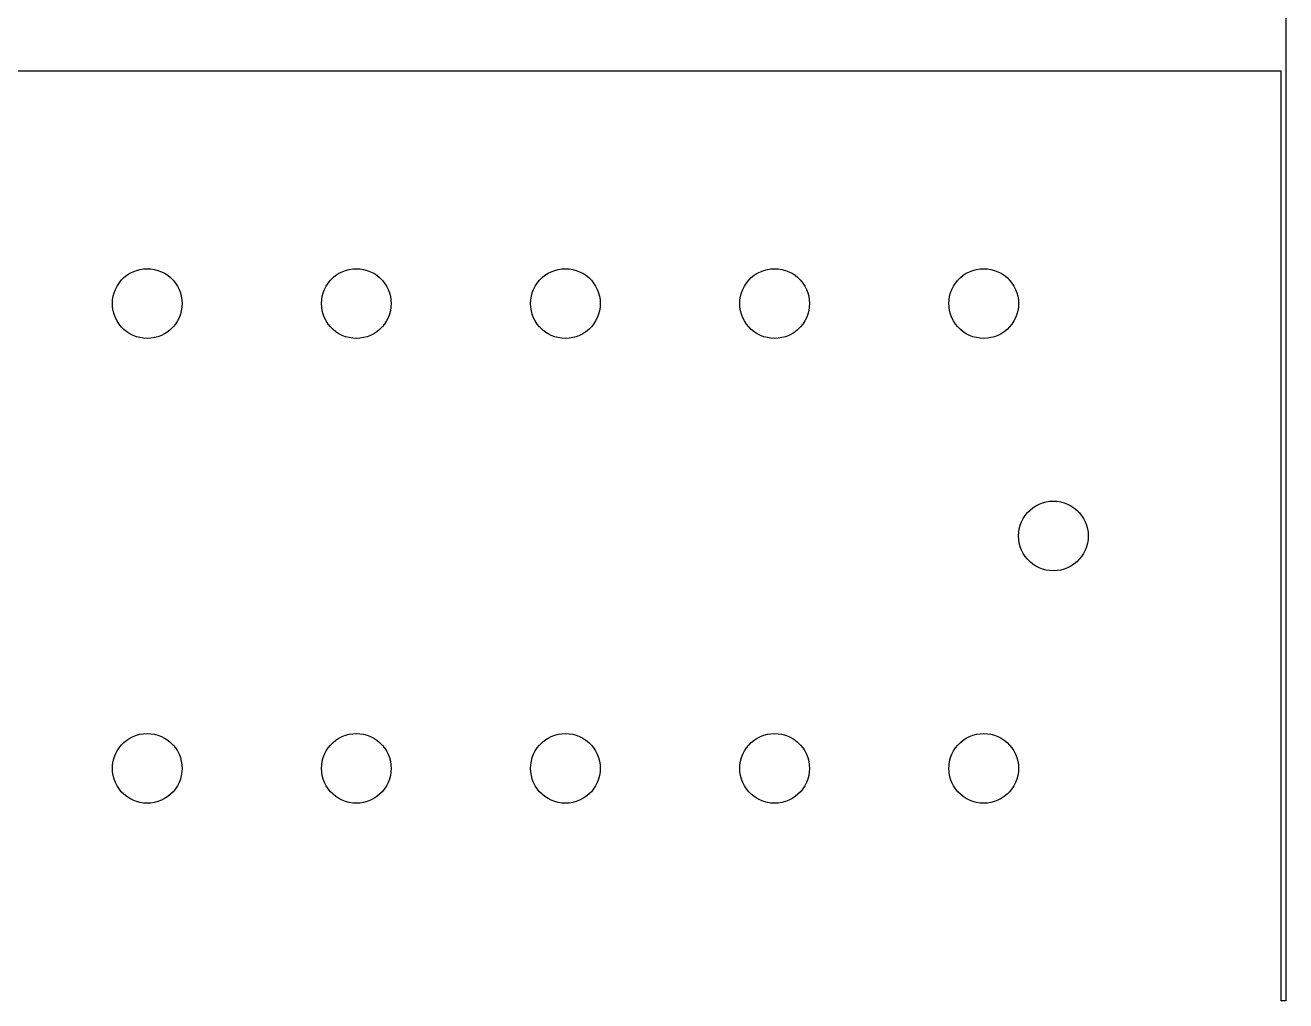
# Model space of a CAD drawing. Header units: metres. Extents: x -90 to 756, y -90 to 295.
# Drawn here: x -47.12 to -20, y 225 to 245.99 of the extents above; entities that cross this region are included whole.
import ezdxf

# ---------------------------------------------------------------- set-up
doc = ezdxf.new("R2010")
doc.units = ezdxf.units.M

msp = doc.modelspace()

# ---------------------------------------------------------------- linework, layer by layer
for p, q in [((-20, 295), (-20, 225)), ((-20.1, 245), (-90, 245)), ((-20.1, 225), (-20.1, 245)), ((-45.0019, 240.557), (-44.9408, 240.607)), ((-44.9408, 240.607), (-44.875, 240.65)), ((-44.875, 240.65), (-44.8051, 240.685)), ((-44.8051, 240.685), (-44.7318, 240.713)), ((-44.7318, 240.713), (-44.6559, 240.734)), ((-44.6559, 240.734), (-44.5784, 240.746)), ((-44.5784, 240.746), (-44.5, 240.75)), ((-44.5, 240.75), (-44.4216, 240.746)), ((-44.4216, 240.746), (-44.3441, 240.734)), ((-44.3441, 240.734), (-44.2682, 240.713)), ((-44.2682, 240.713), (-44.195, 240.685)), ((-44.195, 240.685), (-44.125, 240.65)), ((-44.125, 240.65), (-44.0592, 240.607)), ((-44.0592, 240.607), (-43.9982, 240.557)), ((-40.5019, 240.557), (-40.4408, 240.607)), ((-40.4408, 240.607), (-40.375, 240.65)), ((-40.375, 240.65), (-40.3051, 240.685)), ((-40.3051, 240.685), (-40.2318, 240.713)), ((-40.2318, 240.713), (-40.1559, 240.734)), ((-40.1559, 240.734), (-40.0784, 240.746)), ((-40.0784, 240.746), (-40, 240.75)), ((-40, 240.75), (-39.9216, 240.746)), ((-39.9216, 240.746), (-39.8441, 240.734)), ((-39.8441, 240.734), (-39.7682, 240.713)), ((-39.7682, 240.713), (-39.695, 240.685)), ((-39.695, 240.685), (-39.625, 240.65)), ((-39.625, 240.65), (-39.5592, 240.607)), ((-39.5592, 240.607), (-39.4982, 240.557)), ((-36.0019, 240.557), (-35.9408, 240.607)), ((-35.9408, 240.607), (-35.875, 240.65)), ((-35.875, 240.65), (-35.8051, 240.685)), ((-35.8051, 240.685), (-35.7318, 240.713)), ((-35.7318, 240.713), (-35.6559, 240.734)), ((-35.6559, 240.734), (-35.5784, 240.746)), ((-35.5784, 240.746), (-35.5, 240.75)), ((-35.5, 240.75), (-35.4216, 240.746)), ((-35.4216, 240.746), (-35.3441, 240.734)), ((-35.3441, 240.734), (-35.2682, 240.713)), ((-35.2682, 240.713), (-35.195, 240.685)), ((-35.195, 240.685), (-35.125, 240.65)), ((-35.125, 240.65), (-35.0592, 240.607)), ((-35.0592, 240.607), (-34.9982, 240.557)), ((-31.5019, 240.557), (-31.4408, 240.607)), ((-31.4408, 240.607), (-31.375, 240.65)), ((-31.375, 240.65), (-31.3051, 240.685)), ((-31.3051, 240.685), (-31.2318, 240.713)), ((-31.2318, 240.713), (-31.1559, 240.734)), ((-31.1559, 240.734), (-31.0784, 240.746)), ((-31.0784, 240.746), (-31, 240.75)), ((-31, 240.75), (-30.9216, 240.746)), ((-30.9216, 240.746), (-30.8441, 240.734)), ((-30.8441, 240.734), (-30.7682, 240.713)), ((-30.7682, 240.713), (-30.695, 240.685)), ((-30.695, 240.685), (-30.625, 240.65)), ((-30.625, 240.65), (-30.5592, 240.607)), ((-30.5592, 240.607), (-30.4982, 240.557)), ((-27.0019, 240.557), (-26.9408, 240.607)), ((-26.9408, 240.607), (-26.875, 240.65)), ((-26.875, 240.65), (-26.8051, 240.685)), ((-26.8051, 240.685), (-26.7318, 240.713)), ((-26.7318, 240.713), (-26.6559, 240.734)), ((-26.6559, 240.734), (-26.5784, 240.746)), ((-26.5784, 240.746), (-26.5, 240.75)), ((-26.5, 240.75), (-26.4216, 240.746)), ((-26.4216, 240.746), (-26.3441, 240.734)), ((-26.3441, 240.734), (-26.2682, 240.713)), ((-26.2682, 240.713), (-26.195, 240.685)), ((-26.195, 240.685), (-26.125, 240.65)), ((-26.125, 240.65), (-26.0592, 240.607)), ((-26.0592, 240.607), (-25.9982, 240.557)), ((-45.1852, 240.305), (-45.1495, 240.375)), ((-45.1495, 240.375), (-45.1068, 240.441)), ((-45.1068, 240.441), (-45.0574, 240.502)), ((-45.0574, 240.502), (-45.0019, 240.557)), ((-43.9982, 240.557), (-43.9426, 240.502)), ((-43.9426, 240.502), (-43.8932, 240.441)), ((-43.8932, 240.441), (-43.8505, 240.375)), ((-43.8505, 240.375), (-43.8148, 240.305)), ((-40.6852, 240.305), (-40.6495, 240.375)), ((-40.6495, 240.375), (-40.6068, 240.441)), ((-40.6068, 240.441), (-40.5574, 240.502)), ((-40.5574, 240.502), (-40.5019, 240.557)), ((-39.4982, 240.557), (-39.4426, 240.502)), ((-39.4426, 240.502), (-39.3932, 240.441)), ((-39.3932, 240.441), (-39.3505, 240.375)), ((-39.3505, 240.375), (-39.3148, 240.305)), ((-36.1852, 240.305), (-36.1495, 240.375)), ((-36.1495, 240.375), (-36.1068, 240.441)), ((-36.1068, 240.441), (-36.0574, 240.502)), ((-36.0574, 240.502), (-36.0019, 240.557)), ((-34.9982, 240.557), (-34.9426, 240.502)), ((-34.9426, 240.502), (-34.8932, 240.441)), ((-34.8932, 240.441), (-34.8505, 240.375)), ((-34.8505, 240.375), (-34.8148, 240.305)), ((-31.6852, 240.305), (-31.6495, 240.375)), ((-31.6495, 240.375), (-31.6068, 240.441)), ((-31.6068, 240.441), (-31.5574, 240.502)), ((-31.5574, 240.502), (-31.5019, 240.557)), ((-30.4982, 240.557), (-30.4426, 240.502)), ((-30.4426, 240.502), (-30.3932, 240.441)), ((-30.3932, 240.441), (-30.3505, 240.375)), ((-30.3505, 240.375), (-30.3148, 240.305)), ((-27.1852, 240.305), (-27.1495, 240.375)), ((-27.1495, 240.375), (-27.1068, 240.441)), ((-27.1068, 240.441), (-27.0574, 240.502)), ((-27.0574, 240.502), (-27.0019, 240.557)), ((-25.9982, 240.557), (-25.9426, 240.502)), ((-25.9426, 240.502), (-25.8932, 240.441)), ((-25.8932, 240.441), (-25.8505, 240.375)), ((-25.8505, 240.375), (-25.8148, 240.305)), ((-45.25, 240), (-45.2459, 240.078)), ((-45.2459, 240.078), (-45.2336, 240.156)), ((-45.2336, 240.156), (-45.2133, 240.232)), ((-45.2133, 240.232), (-45.1852, 240.305)), ((-43.8148, 240.305), (-43.7867, 240.232)), ((-43.7867, 240.232), (-43.7664, 240.156)), ((-43.7664, 240.156), (-43.7541, 240.078)), ((-43.7541, 240.078), (-43.75, 240)), ((-40.75, 240), (-40.7459, 240.078)), ((-40.7459, 240.078), (-40.7336, 240.156)), ((-40.7336, 240.156), (-40.7133, 240.232)), ((-40.7133, 240.232), (-40.6852, 240.305)), ((-39.3148, 240.305), (-39.2867, 240.232)), ((-39.2867, 240.232), (-39.2664, 240.156)), ((-39.2664, 240.156), (-39.2541, 240.078)), ((-39.2541, 240.078), (-39.25, 240)), ((-36.25, 240), (-36.2459, 240.078)), ((-36.2459, 240.078), (-36.2336, 240.156)), ((-36.2336, 240.156), (-36.2133, 240.232)), ((-36.2133, 240.232), (-36.1852, 240.305)), ((-34.8148, 240.305), (-34.7867, 240.232)), ((-34.7867, 240.232), (-34.7664, 240.156)), ((-34.7664, 240.156), (-34.7541, 240.078)), ((-34.7541, 240.078), (-34.75, 240)), ((-31.75, 240), (-31.7459, 240.078)), ((-31.7459, 240.078), (-31.7336, 240.156)), ((-31.7336, 240.156), (-31.7133, 240.232)), ((-31.7133, 240.232), (-31.6852, 240.305)), ((-30.3148, 240.305), (-30.2867, 240.232)), ((-30.2867, 240.232), (-30.2664, 240.156)), ((-30.2664, 240.156), (-30.2541, 240.078)), ((-30.2541, 240.078), (-30.25, 240)), ((-27.25, 240), (-27.2459, 240.078)), ((-27.2459, 240.078), (-27.2336, 240.156)), ((-27.2336, 240.156), (-27.2133, 240.232)), ((-27.2133, 240.232), (-27.1852, 240.305)), ((-25.8148, 240.305), (-25.7867, 240.232)), ((-25.7867, 240.232), (-25.7664, 240.156)), ((-25.7664, 240.156), (-25.7541, 240.078)), ((-25.7541, 240.078), (-25.75, 240)), ((-45.2459, 239.922), (-45.25, 240)), ((-45.2336, 239.844), (-45.2459, 239.922)), ((-45.2133, 239.768), (-45.2336, 239.844)), ((-43.7664, 239.844), (-43.7867, 239.768)), ((-43.7541, 239.922), (-43.7664, 239.844)), ((-43.75, 240), (-43.7541, 239.922)), ((-40.7459, 239.922), (-40.75, 240)), ((-40.7336, 239.844), (-40.7459, 239.922)), ((-40.7133, 239.768), (-40.7336, 239.844)), ((-39.2664, 239.844), (-39.2867, 239.768)), ((-39.2541, 239.922), (-39.2664, 239.844)), ((-39.25, 240), (-39.2541, 239.922)), ((-36.2459, 239.922), (-36.25, 240)), ((-36.2336, 239.844), (-36.2459, 239.922)), ((-36.2133, 239.768), (-36.2336, 239.844)), ((-34.7664, 239.844), (-34.7867, 239.768)), ((-34.7541, 239.922), (-34.7664, 239.844)), ((-34.75, 240), (-34.7541, 239.922)), ((-31.7459, 239.922), (-31.75, 240)), ((-31.7336, 239.844), (-31.7459, 239.922)), ((-31.7133, 239.768), (-31.7336, 239.844)), ((-30.2664, 239.844), (-30.2867, 239.768)), ((-30.2541, 239.922), (-30.2664, 239.844)), ((-30.25, 240), (-30.2541, 239.922)), ((-27.2459, 239.922), (-27.25, 240)), ((-27.2336, 239.844), (-27.2459, 239.922)), ((-27.2133, 239.768), (-27.2336, 239.844)), ((-25.7664, 239.844), (-25.7867, 239.768)), ((-25.7541, 239.922), (-25.7664, 239.844)), ((-25.75, 240), (-25.7541, 239.922)), ((-45.1852, 239.695), (-45.2133, 239.768)), ((-45.1495, 239.625), (-45.1852, 239.695)), ((-45.1068, 239.559), (-45.1495, 239.625)), ((-45.0574, 239.498), (-45.1068, 239.559)), ((-43.8932, 239.559), (-43.9426, 239.498)), ((-43.8505, 239.625), (-43.8932, 239.559)), ((-43.8148, 239.695), (-43.8505, 239.625)), ((-43.7867, 239.768), (-43.8148, 239.695)), ((-40.6852, 239.695), (-40.7133, 239.768)), ((-40.6495, 239.625), (-40.6852, 239.695)), ((-40.6068, 239.559), (-40.6495, 239.625)), ((-40.5574, 239.498), (-40.6068, 239.559)), ((-39.3932, 239.559), (-39.4426, 239.498)), ((-39.3505, 239.625), (-39.3932, 239.559)), ((-39.3148, 239.695), (-39.3505, 239.625)), ((-39.2867, 239.768), (-39.3148, 239.695)), ((-36.1852, 239.695), (-36.2133, 239.768)), ((-36.1495, 239.625), (-36.1852, 239.695)), ((-36.1068, 239.559), (-36.1495, 239.625)), ((-36.0574, 239.498), (-36.1068, 239.559)), ((-34.8932, 239.559), (-34.9426, 239.498)), ((-34.8505, 239.625), (-34.8932, 239.559)), ((-34.8148, 239.695), (-34.8505, 239.625)), ((-34.7867, 239.768), (-34.8148, 239.695)), ((-31.6852, 239.695), (-31.7133, 239.768)), ((-31.6495, 239.625), (-31.6852, 239.695)), ((-31.6068, 239.559), (-31.6495, 239.625)), ((-31.5574, 239.498), (-31.6068, 239.559)), ((-30.3932, 239.559), (-30.4426, 239.498)), ((-30.3505, 239.625), (-30.3932, 239.559)), ((-30.3148, 239.695), (-30.3505, 239.625)), ((-30.2867, 239.768), (-30.3148, 239.695)), ((-27.1852, 239.695), (-27.2133, 239.768)), ((-27.1495, 239.625), (-27.1852, 239.695)), ((-27.1068, 239.559), (-27.1495, 239.625)), ((-27.0574, 239.498), (-27.1068, 239.559)), ((-25.8932, 239.559), (-25.9426, 239.498)), ((-25.8505, 239.625), (-25.8932, 239.559)), ((-25.8148, 239.695), (-25.8505, 239.625)), ((-25.7867, 239.768), (-25.8148, 239.695)), ((-45.0019, 239.443), (-45.0574, 239.498)), ((-44.9408, 239.393), (-45.0019, 239.443)), ((-44.875, 239.35), (-44.9408, 239.393)), ((-44.8051, 239.315), (-44.875, 239.35)), ((-44.7318, 239.287), (-44.8051, 239.315)), ((-44.6559, 239.266), (-44.7318, 239.287)), ((-44.5784, 239.254), (-44.6559, 239.266)), ((-44.5, 239.25), (-44.5784, 239.254)), ((-44.4216, 239.254), (-44.5, 239.25)), ((-44.3441, 239.266), (-44.4216, 239.254)), ((-44.2682, 239.287), (-44.3441, 239.266)), ((-44.195, 239.315), (-44.2682, 239.287)), ((-44.125, 239.35), (-44.195, 239.315)), ((-44.0592, 239.393), (-44.125, 239.35)), ((-43.9982, 239.443), (-44.0592, 239.393)), ((-43.9426, 239.498), (-43.9982, 239.443)), ((-40.5019, 239.443), (-40.5574, 239.498)), ((-40.4408, 239.393), (-40.5019, 239.443)), ((-40.375, 239.35), (-40.4408, 239.393)), ((-40.3051, 239.315), (-40.375, 239.35)), ((-40.2318, 239.287), (-40.3051, 239.315)), ((-40.1559, 239.266), (-40.2318, 239.287)), ((-40.0784, 239.254), (-40.1559, 239.266)), ((-40, 239.25), (-40.0784, 239.254)), ((-39.9216, 239.254), (-40, 239.25)), ((-39.8441, 239.266), (-39.9216, 239.254)), ((-39.7682, 239.287), (-39.8441, 239.266)), ((-39.695, 239.315), (-39.7682, 239.287)), ((-39.625, 239.35), (-39.695, 239.315)), ((-39.5592, 239.393), (-39.625, 239.35)), ((-39.4982, 239.443), (-39.5592, 239.393)), ((-39.4426, 239.498), (-39.4982, 239.443)), ((-36.0019, 239.443), (-36.0574, 239.498)), ((-35.9408, 239.393), (-36.0019, 239.443)), ((-35.875, 239.35), (-35.9408, 239.393)), ((-35.8051, 239.315), (-35.875, 239.35)), ((-35.7318, 239.287), (-35.8051, 239.315)), ((-35.6559, 239.266), (-35.7318, 239.287)), ((-35.5784, 239.254), (-35.6559, 239.266)), ((-35.5, 239.25), (-35.5784, 239.254)), ((-35.4216, 239.254), (-35.5, 239.25)), ((-35.3441, 239.266), (-35.4216, 239.254)), ((-35.2682, 239.287), (-35.3441, 239.266)), ((-35.195, 239.315), (-35.2682, 239.287)), ((-35.125, 239.35), (-35.195, 239.315)), ((-35.0592, 239.393), (-35.125, 239.35)), ((-34.9982, 239.443), (-35.0592, 239.393)), ((-34.9426, 239.498), (-34.9982, 239.443)), ((-31.5019, 239.443), (-31.5574, 239.498)), ((-31.4408, 239.393), (-31.5019, 239.443)), ((-31.375, 239.35), (-31.4408, 239.393)), ((-31.3051, 239.315), (-31.375, 239.35)), ((-31.2318, 239.287), (-31.3051, 239.315)), ((-31.1559, 239.266), (-31.2318, 239.287)), ((-31.0784, 239.254), (-31.1559, 239.266)), ((-31, 239.25), (-31.0784, 239.254)), ((-30.9216, 239.254), (-31, 239.25)), ((-30.8441, 239.266), (-30.9216, 239.254)), ((-30.7682, 239.287), (-30.8441, 239.266)), ((-30.695, 239.315), (-30.7682, 239.287)), ((-30.625, 239.35), (-30.695, 239.315)), ((-30.5592, 239.393), (-30.625, 239.35)), ((-30.4982, 239.443), (-30.5592, 239.393)), ((-30.4426, 239.498), (-30.4982, 239.443)), ((-27.0019, 239.443), (-27.0574, 239.498)), ((-26.9408, 239.393), (-27.0019, 239.443)), ((-26.875, 239.35), (-26.9408, 239.393)), ((-26.8051, 239.315), (-26.875, 239.35)), ((-26.7318, 239.287), (-26.8051, 239.315)), ((-26.6559, 239.266), (-26.7318, 239.287)), ((-26.5784, 239.254), (-26.6559, 239.266)), ((-26.5, 239.25), (-26.5784, 239.254)), ((-26.4216, 239.254), (-26.5, 239.25)), ((-26.3441, 239.266), (-26.4216, 239.254)), ((-26.2682, 239.287), (-26.3441, 239.266)), ((-26.195, 239.315), (-26.2682, 239.287)), ((-26.125, 239.35), (-26.195, 239.315)), ((-26.0592, 239.393), (-26.125, 239.35)), ((-25.9982, 239.443), (-26.0592, 239.393)), ((-25.9426, 239.498), (-25.9982, 239.443)), ((-25.2318, 235.713), (-25.1559, 235.734)), ((-25.1559, 235.734), (-25.0784, 235.746)), ((-25.0784, 235.746), (-25, 235.75)), ((-25, 235.75), (-24.9216, 235.746)), ((-24.9216, 235.746), (-24.8441, 235.734)), ((-24.8441, 235.734), (-24.7682, 235.713)), ((-25.6068, 235.441), (-25.5574, 235.502)), ((-25.5574, 235.502), (-25.5019, 235.557)), ((-25.5019, 235.557), (-25.4408, 235.607)), ((-25.4408, 235.607), (-25.375, 235.65)), ((-25.375, 235.65), (-25.3051, 235.685)), ((-25.3051, 235.685), (-25.2318, 235.713)), ((-24.7682, 235.713), (-24.695, 235.685)), ((-24.695, 235.685), (-24.625, 235.65)), ((-24.625, 235.65), (-24.5592, 235.607)), ((-24.5592, 235.607), (-24.4982, 235.557)), ((-24.4982, 235.557), (-24.4426, 235.502)), ((-24.4426, 235.502), (-24.3932, 235.441)), ((-25.7336, 235.156), (-25.7133, 235.232)), ((-25.7133, 235.232), (-25.6852, 235.305)), ((-25.6852, 235.305), (-25.6495, 235.375)), ((-25.6495, 235.375), (-25.6068, 235.441)), ((-24.3932, 235.441), (-24.3505, 235.375)), ((-24.3505, 235.375), (-24.3148, 235.305)), ((-24.3148, 235.305), (-24.2867, 235.232)), ((-24.2867, 235.232), (-24.2664, 235.156)), ((-25.75, 235), (-25.7459, 235.078)), ((-25.7459, 234.922), (-25.75, 235)), ((-25.7459, 235.078), (-25.7336, 235.156)), ((-25.7336, 234.844), (-25.7459, 234.922)), ((-24.2664, 235.156), (-24.2541, 235.078)), ((-24.2541, 234.922), (-24.2664, 234.844)), ((-24.2541, 235.078), (-24.25, 235)), ((-24.25, 235), (-24.2541, 234.922)), ((-25.7133, 234.768), (-25.7336, 234.844)), ((-25.6852, 234.695), (-25.7133, 234.768)), ((-25.6495, 234.625), (-25.6852, 234.695)), ((-24.3148, 234.695), (-24.3505, 234.625)), ((-24.2867, 234.768), (-24.3148, 234.695)), ((-24.2664, 234.844), (-24.2867, 234.768)), ((-25.6068, 234.559), (-25.6495, 234.625)), ((-25.5574, 234.498), (-25.6068, 234.559)), ((-25.5019, 234.443), (-25.5574, 234.498)), ((-25.4408, 234.393), (-25.5019, 234.443)), ((-25.375, 234.35), (-25.4408, 234.393)), ((-24.5592, 234.393), (-24.625, 234.35)), ((-24.4982, 234.443), (-24.5592, 234.393)), ((-24.4426, 234.498), (-24.4982, 234.443)), ((-24.3932, 234.559), (-24.4426, 234.498)), ((-24.3505, 234.625), (-24.3932, 234.559)), ((-25.3051, 234.315), (-25.375, 234.35)), ((-25.2318, 234.287), (-25.3051, 234.315)), ((-25.1559, 234.266), (-25.2318, 234.287)), ((-25.0784, 234.254), (-25.1559, 234.266)), ((-25, 234.25), (-25.0784, 234.254)), ((-24.9216, 234.254), (-25, 234.25)), ((-24.8441, 234.266), (-24.9216, 234.254)), ((-24.7682, 234.287), (-24.8441, 234.266)), ((-24.695, 234.315), (-24.7682, 234.287)), ((-24.625, 234.35), (-24.695, 234.315)), ((-45.0019, 230.557), (-44.9408, 230.607)), ((-44.9408, 230.607), (-44.875, 230.65)), ((-44.875, 230.65), (-44.8051, 230.685)), ((-44.8051, 230.685), (-44.7318, 230.713)), ((-44.7318, 230.713), (-44.6559, 230.734)), ((-44.6559, 230.734), (-44.5784, 230.746)), ((-44.5784, 230.746), (-44.5, 230.75)), ((-44.5, 230.75), (-44.4216, 230.746)), ((-44.4216, 230.746), (-44.3441, 230.734)), ((-44.3441, 230.734), (-44.2682, 230.713)), ((-44.2682, 230.713), (-44.195, 230.685)), ((-44.195, 230.685), (-44.125, 230.65)), ((-44.125, 230.65), (-44.0592, 230.607)), ((-44.0592, 230.607), (-43.9982, 230.557)), ((-40.5019, 230.557), (-40.4408, 230.607)), ((-40.4408, 230.607), (-40.375, 230.65)), ((-40.375, 230.65), (-40.3051, 230.685)), ((-40.3051, 230.685), (-40.2318, 230.713)), ((-40.2318, 230.713), (-40.1559, 230.734)), ((-40.1559, 230.734), (-40.0784, 230.746)), ((-40.0784, 230.746), (-40, 230.75)), ((-40, 230.75), (-39.9216, 230.746)), ((-39.9216, 230.746), (-39.8441, 230.734)), ((-39.8441, 230.734), (-39.7682, 230.713)), ((-39.7682, 230.713), (-39.695, 230.685)), ((-39.695, 230.685), (-39.625, 230.65)), ((-39.625, 230.65), (-39.5592, 230.607)), ((-39.5592, 230.607), (-39.4982, 230.557)), ((-36.0019, 230.557), (-35.9408, 230.607)), ((-35.9408, 230.607), (-35.875, 230.65)), ((-35.875, 230.65), (-35.8051, 230.685)), ((-35.8051, 230.685), (-35.7318, 230.713)), ((-35.7318, 230.713), (-35.6559, 230.734)), ((-35.6559, 230.734), (-35.5784, 230.746)), ((-35.5784, 230.746), (-35.5, 230.75)), ((-35.5, 230.75), (-35.4216, 230.746)), ((-35.4216, 230.746), (-35.3441, 230.734)), ((-35.3441, 230.734), (-35.2682, 230.713)), ((-35.2682, 230.713), (-35.195, 230.685)), ((-35.195, 230.685), (-35.125, 230.65)), ((-35.125, 230.65), (-35.0592, 230.607)), ((-35.0592, 230.607), (-34.9982, 230.557)), ((-31.5019, 230.557), (-31.4408, 230.607)), ((-31.4408, 230.607), (-31.375, 230.65)), ((-31.375, 230.65), (-31.3051, 230.685)), ((-31.3051, 230.685), (-31.2318, 230.713)), ((-31.2318, 230.713), (-31.1559, 230.734)), ((-31.1559, 230.734), (-31.0784, 230.746)), ((-31.0784, 230.746), (-31, 230.75)), ((-31, 230.75), (-30.9216, 230.746)), ((-30.9216, 230.746), (-30.8441, 230.734)), ((-30.8441, 230.734), (-30.7682, 230.713)), ((-30.7682, 230.713), (-30.695, 230.685)), ((-30.695, 230.685), (-30.625, 230.65)), ((-30.625, 230.65), (-30.5592, 230.607)), ((-30.5592, 230.607), (-30.4982, 230.557)), ((-27.0019, 230.557), (-26.9408, 230.607)), ((-26.9408, 230.607), (-26.875, 230.65)), ((-26.875, 230.65), (-26.8051, 230.685)), ((-26.8051, 230.685), (-26.7318, 230.713)), ((-26.7318, 230.713), (-26.6559, 230.734)), ((-26.6559, 230.734), (-26.5784, 230.746)), ((-26.5784, 230.746), (-26.5, 230.75)), ((-26.5, 230.75), (-26.4216, 230.746)), ((-26.4216, 230.746), (-26.3441, 230.734)), ((-26.3441, 230.734), (-26.2682, 230.713)), ((-26.2682, 230.713), (-26.195, 230.685)), ((-26.195, 230.685), (-26.125, 230.65)), ((-26.125, 230.65), (-26.0592, 230.607)), ((-26.0592, 230.607), (-25.9982, 230.557)), ((-45.2133, 230.232), (-45.1852, 230.305)), ((-45.1852, 230.305), (-45.1495, 230.375)), ((-45.1495, 230.375), (-45.1068, 230.441)), ((-45.1068, 230.441), (-45.0574, 230.502)), ((-45.0574, 230.502), (-45.0019, 230.557)), ((-43.9982, 230.557), (-43.9426, 230.502)), ((-43.9426, 230.502), (-43.8932, 230.441)), ((-43.8932, 230.441), (-43.8505, 230.375)), ((-43.8505, 230.375), (-43.8148, 230.305)), ((-43.8148, 230.305), (-43.7867, 230.232)), ((-40.7133, 230.232), (-40.6852, 230.305)), ((-40.6852, 230.305), (-40.6495, 230.375)), ((-40.6495, 230.375), (-40.6068, 230.441)), ((-40.6068, 230.441), (-40.5574, 230.502)), ((-40.5574, 230.502), (-40.5019, 230.557)), ((-39.4982, 230.557), (-39.4426, 230.502)), ((-39.4426, 230.502), (-39.3932, 230.441)), ((-39.3932, 230.441), (-39.3505, 230.375)), ((-39.3505, 230.375), (-39.3148, 230.305)), ((-39.3148, 230.305), (-39.2867, 230.232)), ((-36.2133, 230.232), (-36.1852, 230.305)), ((-36.1852, 230.305), (-36.1495, 230.375)), ((-36.1495, 230.375), (-36.1068, 230.441)), ((-36.1068, 230.441), (-36.0574, 230.502)), ((-36.0574, 230.502), (-36.0019, 230.557)), ((-34.9982, 230.557), (-34.9426, 230.502)), ((-34.9426, 230.502), (-34.8932, 230.441)), ((-34.8932, 230.441), (-34.8505, 230.375)), ((-34.8505, 230.375), (-34.8148, 230.305)), ((-34.8148, 230.305), (-34.7867, 230.232)), ((-31.7133, 230.232), (-31.6852, 230.305)), ((-31.6852, 230.305), (-31.6495, 230.375)), ((-31.6495, 230.375), (-31.6068, 230.441)), ((-31.6068, 230.441), (-31.5574, 230.502)), ((-31.5574, 230.502), (-31.5019, 230.557)), ((-30.4982, 230.557), (-30.4426, 230.502)), ((-30.4426, 230.502), (-30.3932, 230.441)), ((-30.3932, 230.441), (-30.3505, 230.375)), ((-30.3505, 230.375), (-30.3148, 230.305)), ((-30.3148, 230.305), (-30.2867, 230.232)), ((-27.2133, 230.232), (-27.1852, 230.305)), ((-27.1852, 230.305), (-27.1495, 230.375)), ((-27.1495, 230.375), (-27.1068, 230.441)), ((-27.1068, 230.441), (-27.0574, 230.502)), ((-27.0574, 230.502), (-27.0019, 230.557)), ((-25.9982, 230.557), (-25.9426, 230.502)), ((-25.9426, 230.502), (-25.8932, 230.441)), ((-25.8932, 230.441), (-25.8505, 230.375)), ((-25.8505, 230.375), (-25.8148, 230.305)), ((-25.8148, 230.305), (-25.7867, 230.232)), ((-45.25, 230), (-45.2459, 230.078)), ((-45.2459, 230.078), (-45.2336, 230.156)), ((-45.2336, 230.156), (-45.2133, 230.232)), ((-43.7867, 230.232), (-43.7664, 230.156)), ((-43.7664, 230.156), (-43.7541, 230.078)), ((-43.7541, 230.078), (-43.75, 230)), ((-40.75, 230), (-40.7459, 230.078)), ((-40.7459, 230.078), (-40.7336, 230.156)), ((-40.7336, 230.156), (-40.7133, 230.232)), ((-39.2867, 230.232), (-39.2664, 230.156)), ((-39.2664, 230.156), (-39.2541, 230.078)), ((-39.2541, 230.078), (-39.25, 230)), ((-36.25, 230), (-36.2459, 230.078)), ((-36.2459, 230.078), (-36.2336, 230.156)), ((-36.2336, 230.156), (-36.2133, 230.232)), ((-34.7867, 230.232), (-34.7664, 230.156)), ((-34.7664, 230.156), (-34.7541, 230.078)), ((-34.7541, 230.078), (-34.75, 230)), ((-31.75, 230), (-31.7459, 230.078)), ((-31.7459, 230.078), (-31.7336, 230.156)), ((-31.7336, 230.156), (-31.7133, 230.232)), ((-30.2867, 230.232), (-30.2664, 230.156)), ((-30.2664, 230.156), (-30.2541, 230.078)), ((-30.2541, 230.078), (-30.25, 230)), ((-27.25, 230), (-27.2459, 230.078)), ((-27.2459, 230.078), (-27.2336, 230.156)), ((-27.2336, 230.156), (-27.2133, 230.232)), ((-25.7867, 230.232), (-25.7664, 230.156)), ((-25.7664, 230.156), (-25.7541, 230.078)), ((-25.7541, 230.078), (-25.75, 230)), ((-45.2459, 229.922), (-45.25, 230)), ((-45.2336, 229.844), (-45.2459, 229.922)), ((-45.2133, 229.768), (-45.2336, 229.844)), ((-45.1852, 229.695), (-45.2133, 229.768)), ((-43.7867, 229.768), (-43.8148, 229.695)), ((-43.7664, 229.844), (-43.7867, 229.768)), ((-43.7541, 229.922), (-43.7664, 229.844)), ((-43.75, 230), (-43.7541, 229.922)), ((-40.7459, 229.922), (-40.75, 230)), ((-40.7336, 229.844), (-40.7459, 229.922)), ((-40.7133, 229.768), (-40.7336, 229.844)), ((-40.6852, 229.695), (-40.7133, 229.768)), ((-39.2867, 229.768), (-39.3148, 229.695)), ((-39.2664, 229.844), (-39.2867, 229.768)), ((-39.2541, 229.922), (-39.2664, 229.844)), ((-39.25, 230), (-39.2541, 229.922)), ((-36.2459, 229.922), (-36.25, 230)), ((-36.2336, 229.844), (-36.2459, 229.922)), ((-36.2133, 229.768), (-36.2336, 229.844)), ((-36.1852, 229.695), (-36.2133, 229.768)), ((-34.7867, 229.768), (-34.8148, 229.695)), ((-34.7664, 229.844), (-34.7867, 229.768)), ((-34.7541, 229.922), (-34.7664, 229.844)), ((-34.75, 230), (-34.7541, 229.922)), ((-31.7459, 229.922), (-31.75, 230)), ((-31.7336, 229.844), (-31.7459, 229.922)), ((-31.7133, 229.768), (-31.7336, 229.844)), ((-31.6852, 229.695), (-31.7133, 229.768)), ((-30.2867, 229.768), (-30.3148, 229.695)), ((-30.2664, 229.844), (-30.2867, 229.768)), ((-30.2541, 229.922), (-30.2664, 229.844)), ((-30.25, 230), (-30.2541, 229.922)), ((-27.2459, 229.922), (-27.25, 230)), ((-27.2336, 229.844), (-27.2459, 229.922)), ((-27.2133, 229.768), (-27.2336, 229.844)), ((-27.1852, 229.695), (-27.2133, 229.768)), ((-25.7867, 229.768), (-25.8148, 229.695)), ((-25.7664, 229.844), (-25.7867, 229.768)), ((-25.7541, 229.922), (-25.7664, 229.844)), ((-25.75, 230), (-25.7541, 229.922)), ((-45.1495, 229.625), (-45.1852, 229.695)), ((-45.1068, 229.559), (-45.1495, 229.625)), ((-45.0574, 229.498), (-45.1068, 229.559)), ((-45.0019, 229.443), (-45.0574, 229.498)), ((-43.9426, 229.498), (-43.9982, 229.443)), ((-43.8932, 229.559), (-43.9426, 229.498)), ((-43.8505, 229.625), (-43.8932, 229.559)), ((-43.8148, 229.695), (-43.8505, 229.625)), ((-40.6495, 229.625), (-40.6852, 229.695)), ((-40.6068, 229.559), (-40.6495, 229.625)), ((-40.5574, 229.498), (-40.6068, 229.559)), ((-40.5019, 229.443), (-40.5574, 229.498)), ((-39.4426, 229.498), (-39.4982, 229.443)), ((-39.3932, 229.559), (-39.4426, 229.498)), ((-39.3505, 229.625), (-39.3932, 229.559)), ((-39.3148, 229.695), (-39.3505, 229.625)), ((-36.1495, 229.625), (-36.1852, 229.695)), ((-36.1068, 229.559), (-36.1495, 229.625)), ((-36.0574, 229.498), (-36.1068, 229.559)), ((-36.0019, 229.443), (-36.0574, 229.498)), ((-34.9426, 229.498), (-34.9982, 229.443)), ((-34.8932, 229.559), (-34.9426, 229.498)), ((-34.8505, 229.625), (-34.8932, 229.559)), ((-34.8148, 229.695), (-34.8505, 229.625)), ((-31.6495, 229.625), (-31.6852, 229.695)), ((-31.6068, 229.559), (-31.6495, 229.625)), ((-31.5574, 229.498), (-31.6068, 229.559)), ((-31.5019, 229.443), (-31.5574, 229.498)), ((-30.4426, 229.498), (-30.4982, 229.443)), ((-30.3932, 229.559), (-30.4426, 229.498)), ((-30.3505, 229.625), (-30.3932, 229.559)), ((-30.3148, 229.695), (-30.3505, 229.625)), ((-27.1495, 229.625), (-27.1852, 229.695)), ((-27.1068, 229.559), (-27.1495, 229.625)), ((-27.0574, 229.498), (-27.1068, 229.559)), ((-27.0019, 229.443), (-27.0574, 229.498)), ((-25.9426, 229.498), (-25.9982, 229.443)), ((-25.8932, 229.559), (-25.9426, 229.498)), ((-25.8505, 229.625), (-25.8932, 229.559)), ((-25.8148, 229.695), (-25.8505, 229.625)), ((-44.9408, 229.393), (-45.0019, 229.443)), ((-44.875, 229.35), (-44.9408, 229.393)), ((-44.8051, 229.315), (-44.875, 229.35)), ((-44.7318, 229.287), (-44.8051, 229.315)), ((-44.6559, 229.266), (-44.7318, 229.287)), ((-44.5784, 229.254), (-44.6559, 229.266)), ((-44.5, 229.25), (-44.5784, 229.254)), ((-44.4216, 229.254), (-44.5, 229.25)), ((-44.3441, 229.266), (-44.4216, 229.254)), ((-44.2682, 229.287), (-44.3441, 229.266)), ((-44.195, 229.315), (-44.2682, 229.287)), ((-44.125, 229.35), (-44.195, 229.315)), ((-44.0592, 229.393), (-44.125, 229.35)), ((-43.9982, 229.443), (-44.0592, 229.393)), ((-40.4408, 229.393), (-40.5019, 229.443)), ((-40.375, 229.35), (-40.4408, 229.393)), ((-40.3051, 229.315), (-40.375, 229.35)), ((-40.2318, 229.287), (-40.3051, 229.315)), ((-40.1559, 229.266), (-40.2318, 229.287)), ((-40.0784, 229.254), (-40.1559, 229.266)), ((-40, 229.25), (-40.0784, 229.254)), ((-39.9216, 229.254), (-40, 229.25)), ((-39.8441, 229.266), (-39.9216, 229.254)), ((-39.7682, 229.287), (-39.8441, 229.266)), ((-39.695, 229.315), (-39.7682, 229.287)), ((-39.625, 229.35), (-39.695, 229.315)), ((-39.5592, 229.393), (-39.625, 229.35)), ((-39.4982, 229.443), (-39.5592, 229.393)), ((-35.9408, 229.393), (-36.0019, 229.443)), ((-35.875, 229.35), (-35.9408, 229.393)), ((-35.8051, 229.315), (-35.875, 229.35)), ((-35.7318, 229.287), (-35.8051, 229.315)), ((-35.6559, 229.266), (-35.7318, 229.287)), ((-35.5784, 229.254), (-35.6559, 229.266)), ((-35.5, 229.25), (-35.5784, 229.254)), ((-35.4216, 229.254), (-35.5, 229.25)), ((-35.3441, 229.266), (-35.4216, 229.254)), ((-35.2682, 229.287), (-35.3441, 229.266)), ((-35.195, 229.315), (-35.2682, 229.287)), ((-35.125, 229.35), (-35.195, 229.315)), ((-35.0592, 229.393), (-35.125, 229.35)), ((-34.9982, 229.443), (-35.0592, 229.393)), ((-31.4408, 229.393), (-31.5019, 229.443)), ((-31.375, 229.35), (-31.4408, 229.393)), ((-31.3051, 229.315), (-31.375, 229.35)), ((-31.2318, 229.287), (-31.3051, 229.315)), ((-31.1559, 229.266), (-31.2318, 229.287)), ((-31.0784, 229.254), (-31.1559, 229.266)), ((-31, 229.25), (-31.0784, 229.254)), ((-30.9216, 229.254), (-31, 229.25)), ((-30.8441, 229.266), (-30.9216, 229.254)), ((-30.7682, 229.287), (-30.8441, 229.266)), ((-30.695, 229.315), (-30.7682, 229.287)), ((-30.625, 229.35), (-30.695, 229.315)), ((-30.5592, 229.393), (-30.625, 229.35)), ((-30.4982, 229.443), (-30.5592, 229.393)), ((-26.9408, 229.393), (-27.0019, 229.443)), ((-26.875, 229.35), (-26.9408, 229.393)), ((-26.8051, 229.315), (-26.875, 229.35)), ((-26.7318, 229.287), (-26.8051, 229.315)), ((-26.6559, 229.266), (-26.7318, 229.287)), ((-26.5784, 229.254), (-26.6559, 229.266)), ((-26.5, 229.25), (-26.5784, 229.254)), ((-26.4216, 229.254), (-26.5, 229.25)), ((-26.3441, 229.266), (-26.4216, 229.254)), ((-26.2682, 229.287), (-26.3441, 229.266)), ((-26.195, 229.315), (-26.2682, 229.287)), ((-26.125, 229.35), (-26.195, 229.315)), ((-26.0592, 229.393), (-26.125, 229.35)), ((-25.9982, 229.443), (-26.0592, 229.393)), ((-20, 225), (-20.1, 225))]:
    msp.add_line(p, q)

doc.saveas('drawing.dxf')
